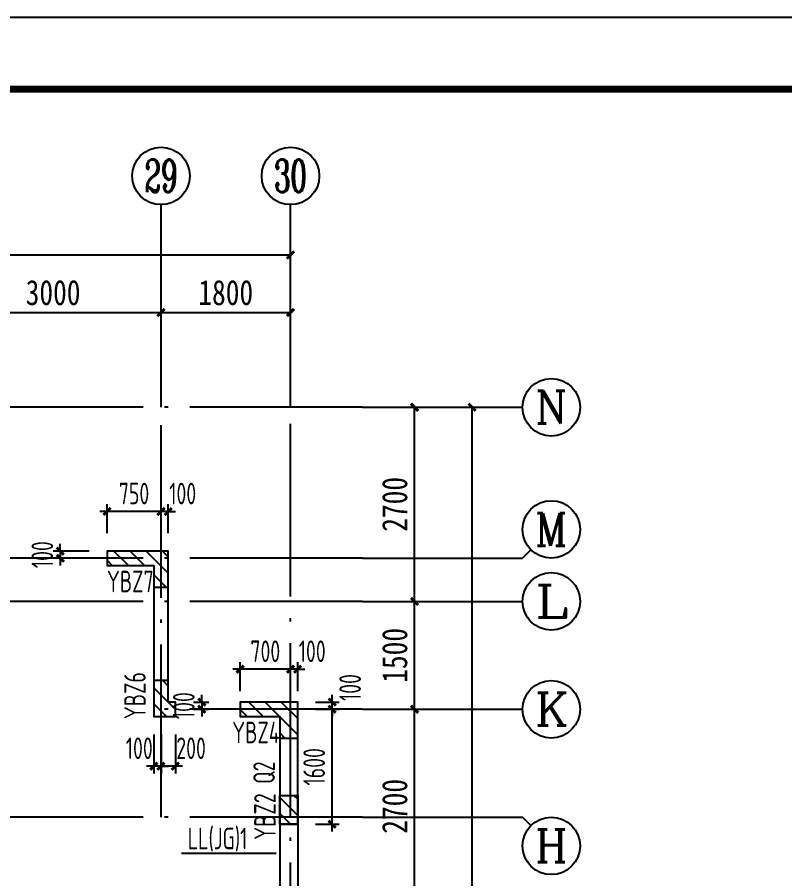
# Model space of a CAD drawing. Extents: x -144902 to 588294, y -160863 to 65494.
# Drawn here: x 22621 to 33291, y -27772 to -15791 of the extents above; entities that cross this region are included whole.
import ezdxf
from ezdxf.enums import TextEntityAlignment as Align

# ---------------------------------------------------------------- set-up
doc = ezdxf.new("R2010")
doc.units = 0
doc.header["$LTSCALE"] = 100
doc.linetypes.add('ACAD_ISO04W100', pattern=[30.5, 24, -3, 0.5, -3])
doc.layers.get('0').update_dxf_attribs({"linetype": 'CONTINUOUS'})
doc.layers.get('Defpoints').update_dxf_attribs({"linetype": 'CONTINUOUS'})
for name, color, linetype in [('1508', 2, 'CONTINUOUS'), ('AXIS', 3, 'CONTINUOUS'), ('AXIS_TEXT', 7, 'CONTINUOUS'), ('colu', 255, 'CONTINUOUS'), ('DIM', 3, 'CONTINUOUS'), ('DOTE', 253, 'ACAD_ISO04W100'), ('hatch1', 253, 'CONTINUOUS'), ('TEXT', 7, 'CONTINUOUS'), ('tk', 7, 'CONTINUOUS'), ('剪力墙开洞', 170, 'CONTINUOUS'), ('剪力墙身标注', 7, 'CONTINUOUS'), ('砼墙', 3, 'CONTINUOUS'), ('门', 174, 'CONTINUOUS')]:
    doc.layers.add(name, color=color, linetype=linetype)
doc.styles.add('_HZTXT', font='complex.shx', dxfattribs={"width": 0.7, "bigfont": 'tssdchn.shx'})
doc.styles.add('COMPLEX', font='COMPLEX')
doc.styles.add('DIM_FONT', font='SIMHEI.TTF', dxfattribs={"width": 0.8})
doc.styles.get("Standard").update_dxf_attribs({"font": 'tssdeng.shx', "width": 0.7, "bigfont": 'tssdchn.shx'})
doc.styles.add('TSSD_Dimension', font='Tssdeng.shx', dxfattribs={"width": 0.7, "bigfont": 'tssdchn.shx'})
doc.dimstyles.new('_TCH_ARCH&&100', dxfattribs={"dimtxt": 350, "dimasz": 100, "dimexe": 250, "dimexo": 300, "dimgap": 100, "dimtad": 1, "dimdec": 0, "dimzin": 0, "dimdsep": 46, "dimtxsty": 'DIM_FONT', "dimblk": 'ARCHTICK', "dimcen": 0.09, "dimclrt": 7, "dimazin": 2, "dimtfac": 1, "dimtdec": 0, "dimtix": 1, "dimtmove": 2, "dimatfit": 3, "dimfxl": 1, "dimtolj": 1, "dimtzin": 0, "dimarcsym": 0})
doc.dimstyles.new('TSSD_100_100', dxfattribs={"dimtxt": 300, "dimasz": 100, "dimexe": 100, "dimexo": 250, "dimgap": 100, "dimtad": 1, "dimdec": 0, "dimzin": 0, "dimdsep": 46, "dimtxsty": 'TSSD_Dimension', "dimblk": 'ARCHTICK', "dimcen": 0, "dimdle": 100, "dimclrt": 7, "dimadec": 0, "dimazin": 0, "dimtfac": 1, "dimtdec": 0, "dimtix": 1, "dimtmove": 2, "dimatfit": 3, "dimfxl": 1, "dimtolj": 1, "dimtzin": 0, "dimarcsym": 0})
pattern_1 = [(135, (18956.95, -13940.44), (112.2532, 112.2532), [])]

# ---------------------------------------------------------------- blocks, each defined once
blk = doc.blocks.new('A1tk')
at = {"layer": 'tk', "color": 5}
blk.add_lwpolyline([(0, 0), (0, 59400), (84100, 59400), (84100, 0)], close=True, dxfattribs=at)
at = {"layer": 'tk', "const_width": 100}
blk.add_lwpolyline([(2500, 1000), (83100, 1000), (83100, 58400), (2500, 58400)], close=True, dxfattribs=at)
blk = doc.blocks.new('_ArchTick')
at = {"color": 0, "linetype": 'ByBlock', "const_width": 0.4}
blk.add_lwpolyline([(-0.5, -0.5), (0.5, 0.5)], dxfattribs=at)
blk = doc.blocks.new('*D789')
at = {"layer": 'Defpoints', "color": 0}
for p in [(26420, -24858), (26420, -25415), (26520, -25415)]:
    blk.add_point(p, dxfattribs=at)
at = {"layer": 'DIM', "color": 0, "lineweight": -2}
for p, q in [((26420, -25165), (26420, -24758)), ((26520, -25165), (26520, -24758)), ((26420, -24858), (26320, -24858)), ((26520, -24858), (26420, -24858)), ((26520, -24858), (26620, -24858))]:
    blk.add_line(p, q, dxfattribs=at)
at = {"layer": 'DIM', "color": 0, "lineweight": -2, "xscale": 100, "yscale": 100, "zscale": 100}
blk.add_blockref('_ArchTick', (26420, -24858), dxfattribs=at)
at = {"layer": 'DIM', "color": 0, "lineweight": -2, "xscale": 100, "yscale": 100, "zscale": 100, "rotation": 180}
blk.add_blockref('_ArchTick', (26520, -24858), dxfattribs=at)
at = {"layer": 'DIM', "color": 7, "insert": (26722, -24608), "char_height": 300, "attachment_point": 5, "style": 'TSSD_Dimension'}
blk.add_mtext('\\A1;100', dxfattribs=at)
blk = doc.blocks.new('*D790')
at = {"layer": 'Defpoints', "color": 0}
for p in [(25720, -24858), (25720, -25415), (26420, -25415)]:
    blk.add_point(p, dxfattribs=at)
at = {"layer": 'DIM', "color": 0, "lineweight": -2}
for p, q in [((25720, -25165), (25720, -24758)), ((26420, -25165), (26420, -24758)), ((26520, -24858), (25620, -24858))]:
    blk.add_line(p, q, dxfattribs=at)
at = {"layer": 'DIM', "color": 0, "lineweight": -2, "xscale": 100, "yscale": 100, "zscale": 100, "rotation": 180}
blk.add_blockref('_ArchTick', (25720, -24858), dxfattribs=at)
at = {"layer": 'DIM', "color": 0, "lineweight": -2, "xscale": 100, "yscale": 100, "zscale": 100}
blk.add_blockref('_ArchTick', (26420, -24858), dxfattribs=at)
at = {"layer": 'DIM', "color": 7, "insert": (26070, -24608), "char_height": 300, "attachment_point": 5, "style": 'TSSD_Dimension'}
blk.add_mtext('\\A1;700', dxfattribs=at)
blk = doc.blocks.new('*D791')
at = {"layer": 'Defpoints', "color": 0}
for p in [(26520, -25415), (26999, -25415), (26520, -27015)]:
    blk.add_point(p, dxfattribs=at)
at = {"layer": 'DIM', "color": 0, "lineweight": -2}
for p, q in [((26999, -27115), (26999, -25315)), ((26770, -25415), (27099, -25415)), ((26770, -27015), (27099, -27015))]:
    blk.add_line(p, q, dxfattribs=at)
at = {"layer": 'DIM', "color": 0, "lineweight": -2, "xscale": 100, "yscale": 100, "zscale": 100}
for p, rotation in [((26999, -25415), 90), ((26999, -27015), 270)]:
    blk.add_blockref('_ArchTick', p, dxfattribs=dict(at, rotation=rotation))
at = {"layer": 'DIM', "color": 7, "insert": (26749, -26215), "char_height": 300, "attachment_point": 5, "rotation": 90, "style": 'TSSD_Dimension'}
blk.add_mtext('\\A1;1600', dxfattribs=at)
blk = doc.blocks.new('*D792')
at = {"layer": 'Defpoints', "color": 0}
for p in [(26520, -25315), (26999, -25315), (26520, -25415)]:
    blk.add_point(p, dxfattribs=at)
at = {"layer": 'DIM', "color": 0, "lineweight": -2}
for p, q in [((26999, -25315), (26999, -25215)), ((26770, -25315), (27099, -25315)), ((26999, -25415), (26999, -25315)), ((26770, -25415), (27099, -25415)), ((26999, -25415), (26999, -25515))]:
    blk.add_line(p, q, dxfattribs=at)
at = {"layer": 'DIM', "color": 0, "lineweight": -2, "xscale": 100, "yscale": 100, "zscale": 100}
for p, rotation in [((26999, -25315), 270), ((26999, -25415), 90)]:
    blk.add_blockref('_ArchTick', p, dxfattribs=dict(at, rotation=rotation))
at = {"layer": 'DIM', "color": 7, "insert": (27249, -25113), "char_height": 300, "attachment_point": 5, "rotation": 90, "style": 'TSSD_Dimension'}
blk.add_mtext('\\A1;100', dxfattribs=at)
blk = doc.blocks.new('*D803')
at = {"layer": 'Defpoints', "color": 0}
for p in [(24620, -25515), (24820, -25515), (24620, -26207)]:
    blk.add_point(p, dxfattribs=at)
at = {"layer": 'DIM', "color": 0, "lineweight": -2}
for p, q in [((24620, -25765), (24620, -26307)), ((24820, -25765), (24820, -26307)), ((24920, -26207), (24520, -26207))]:
    blk.add_line(p, q, dxfattribs=at)
at = {"layer": 'DIM', "color": 0, "lineweight": -2, "xscale": 100, "yscale": 100, "zscale": 100, "rotation": 180}
blk.add_blockref('_ArchTick', (24620, -26207), dxfattribs=at)
at = {"layer": 'DIM', "color": 0, "lineweight": -2, "xscale": 100, "yscale": 100, "zscale": 100}
blk.add_blockref('_ArchTick', (24820, -26207), dxfattribs=at)
at = {"layer": 'DIM', "color": 7, "insert": (25038, -25957), "char_height": 300, "attachment_point": 5, "style": 'TSSD_Dimension'}
blk.add_mtext('\\A1;200', dxfattribs=at)
blk = doc.blocks.new('*D804')
at = {"layer": 'Defpoints', "color": 0}
for p in [(24520, -25515), (24620, -25515), (24520, -26207)]:
    blk.add_point(p, dxfattribs=at)
at = {"layer": 'DIM', "color": 0, "lineweight": -2}
for p, q in [((24520, -25765), (24520, -26307)), ((24620, -25765), (24620, -26307)), ((24520, -26207), (24420, -26207)), ((24620, -26207), (24520, -26207)), ((24620, -26207), (24720, -26207))]:
    blk.add_line(p, q, dxfattribs=at)
at = {"layer": 'DIM', "color": 0, "lineweight": -2, "xscale": 100, "yscale": 100, "zscale": 100}
blk.add_blockref('_ArchTick', (24520, -26207), dxfattribs=at)
at = {"layer": 'DIM', "color": 0, "lineweight": -2, "xscale": 100, "yscale": 100, "zscale": 100, "rotation": 180}
blk.add_blockref('_ArchTick', (24620, -26207), dxfattribs=at)
at = {"layer": 'DIM', "color": 7, "insert": (24318, -25957), "char_height": 300, "attachment_point": 5, "style": 'TSSD_Dimension'}
blk.add_mtext('\\A1;100', dxfattribs=at)
blk = doc.blocks.new('*D805')
at = {"layer": 'Defpoints', "color": 0}
for p in [(24620, -22665), (24620, -23215), (24720, -23215)]:
    blk.add_point(p, dxfattribs=at)
at = {"layer": 'DIM', "color": 0, "lineweight": -2}
for p, q in [((24620, -22965), (24620, -22565)), ((24720, -22965), (24720, -22565)), ((24620, -22665), (24520, -22665)), ((24720, -22665), (24620, -22665)), ((24720, -22665), (24820, -22665))]:
    blk.add_line(p, q, dxfattribs=at)
at = {"layer": 'DIM', "color": 0, "lineweight": -2, "xscale": 100, "yscale": 100, "zscale": 100}
blk.add_blockref('_ArchTick', (24620, -22665), dxfattribs=at)
at = {"layer": 'DIM', "color": 0, "lineweight": -2, "xscale": 100, "yscale": 100, "zscale": 100, "rotation": 180}
blk.add_blockref('_ArchTick', (24720, -22665), dxfattribs=at)
at = {"layer": 'DIM', "color": 7, "insert": (24922, -22415), "char_height": 300, "attachment_point": 5, "style": 'TSSD_Dimension'}
blk.add_mtext('\\A1;100', dxfattribs=at)
blk = doc.blocks.new('*D806')
at = {"layer": 'Defpoints', "color": 0}
for p in [(23870, -22665), (23870, -23215), (24620, -23215)]:
    blk.add_point(p, dxfattribs=at)
at = {"layer": 'DIM', "color": 0, "lineweight": -2}
for p, q in [((23870, -22965), (23870, -22565)), ((24620, -22965), (24620, -22565)), ((24720, -22665), (23770, -22665))]:
    blk.add_line(p, q, dxfattribs=at)
at = {"layer": 'DIM', "color": 0, "lineweight": -2, "xscale": 100, "yscale": 100, "zscale": 100, "rotation": 180}
blk.add_blockref('_ArchTick', (23870, -22665), dxfattribs=at)
at = {"layer": 'DIM', "color": 0, "lineweight": -2, "xscale": 100, "yscale": 100, "zscale": 100}
blk.add_blockref('_ArchTick', (24620, -22665), dxfattribs=at)
at = {"layer": 'DIM', "color": 7, "insert": (24245, -22415), "char_height": 300, "attachment_point": 5, "style": 'TSSD_Dimension'}
blk.add_mtext('\\A1;750', dxfattribs=at)
blk = doc.blocks.new('*D807')
at = {"layer": 'Defpoints', "color": 0}
for p in [(23870, -23215), (23220, -23315), (23870, -23315)]:
    blk.add_point(p, dxfattribs=at)
at = {"layer": 'DIM', "color": 0, "lineweight": -2}
for p, q in [((23220, -23215), (23220, -23115)), ((23620, -23215), (23120, -23215)), ((23220, -23215), (23220, -23315)), ((23620, -23315), (23120, -23315)), ((23220, -23315), (23220, -23415))]:
    blk.add_line(p, q, dxfattribs=at)
at = {"layer": 'DIM', "color": 0, "lineweight": -2, "xscale": 100, "yscale": 100, "zscale": 100}
for p, rotation in [((23220, -23215), 270), ((23220, -23315), 90)]:
    blk.add_blockref('_ArchTick', p, dxfattribs=dict(at, rotation=rotation))
at = {"layer": 'DIM', "color": 7, "insert": (22970, -23265), "char_height": 300, "attachment_point": 5, "rotation": 90, "style": 'TSSD_Dimension'}
blk.add_mtext('\\A1;100', dxfattribs=at)
blk = doc.blocks.new('*D808')
at = {"layer": 'Defpoints', "color": 0}
for p in [(24820, -25315), (24820, -25415), (25187, -25415)]:
    blk.add_point(p, dxfattribs=at)
at = {"layer": 'DIM', "color": 0, "lineweight": -2}
for p, q in [((25187, -25315), (25187, -25215)), ((25070, -25315), (25287, -25315)), ((25187, -25315), (25187, -25415)), ((25070, -25415), (25287, -25415)), ((25187, -25415), (25187, -25515))]:
    blk.add_line(p, q, dxfattribs=at)
at = {"layer": 'DIM', "color": 0, "lineweight": -2, "xscale": 100, "yscale": 100, "zscale": 100}
for p, rotation in [((25187, -25315), 270), ((25187, -25415), 90)]:
    blk.add_blockref('_ArchTick', p, dxfattribs=dict(at, rotation=rotation))
at = {"layer": 'DIM', "color": 7, "insert": (24937, -25365), "char_height": 300, "attachment_point": 5, "rotation": 90, "style": 'TSSD_Dimension'}
blk.add_mtext('\\A1;100', dxfattribs=at)
blk = doc.blocks.new('*D923')
at = {"layer": 'AXIS', "color": 0, "lineweight": -2}
for p, q in [((27720, -25415), (28395, -25415)), ((28145, -28115), (28145, -25415)), ((27720, -28115), (28395, -28115))]:
    blk.add_line(p, q, dxfattribs=at)
at = {"layer": 'Defpoints', "color": 0}
for p in [(27420, -25415), (28145, -25415), (27420, -28115)]:
    blk.add_point(p, dxfattribs=at)
at = {"layer": 'AXIS', "color": 0, "lineweight": -2, "xscale": 100, "yscale": 100, "zscale": 100}
for p, rotation in [((28145, -25415), 90), ((28145, -28115), 270)]:
    blk.add_blockref('_ArchTick', p, dxfattribs=dict(at, rotation=rotation))
at = {"layer": 'AXIS', "color": 7, "insert": (27870, -26765), "char_height": 350, "attachment_point": 5, "rotation": 90, "style": 'DIM_FONT'}
blk.add_mtext('\\A1;2700', dxfattribs=at)
blk = doc.blocks.new('*D924')
at = {"layer": 'AXIS', "color": 0, "lineweight": -2}
for p, q in [((27720, -23915), (28395, -23915)), ((28145, -25415), (28145, -23915)), ((27720, -25415), (28395, -25415))]:
    blk.add_line(p, q, dxfattribs=at)
at = {"layer": 'Defpoints', "color": 0}
for p in [(27420, -23915), (28145, -23915), (27420, -25415)]:
    blk.add_point(p, dxfattribs=at)
at = {"layer": 'AXIS', "color": 0, "lineweight": -2, "xscale": 100, "yscale": 100, "zscale": 100}
for p, rotation in [((28145, -23915), 90), ((28145, -25415), 270)]:
    blk.add_blockref('_ArchTick', p, dxfattribs=dict(at, rotation=rotation))
at = {"layer": 'AXIS', "color": 7, "insert": (27870, -24665), "char_height": 350, "attachment_point": 5, "rotation": 90, "style": 'DIM_FONT'}
blk.add_mtext('\\A1;1500', dxfattribs=at)
blk = doc.blocks.new('*D925')
at = {"layer": 'AXIS', "color": 0, "lineweight": -2}
for p, q in [((27720, -21215), (28395, -21215)), ((28145, -23915), (28145, -21215)), ((27720, -23915), (28395, -23915))]:
    blk.add_line(p, q, dxfattribs=at)
at = {"layer": 'Defpoints', "color": 0}
for p in [(27420, -21215), (28145, -21215), (27420, -23915)]:
    blk.add_point(p, dxfattribs=at)
at = {"layer": 'AXIS', "color": 0, "lineweight": -2, "xscale": 100, "yscale": 100, "zscale": 100}
for p, rotation in [((28145, -21215), 90), ((28145, -23915), 270)]:
    blk.add_blockref('_ArchTick', p, dxfattribs=dict(at, rotation=rotation))
at = {"layer": 'AXIS', "color": 7, "insert": (27870, -22565), "char_height": 350, "attachment_point": 5, "rotation": 90, "style": 'DIM_FONT'}
blk.add_mtext('\\A1;2700', dxfattribs=at)
blk = doc.blocks.new('*D926')
at = {"layer": 'AXIS', "color": 0, "lineweight": -2}
for p, q in [((27720, -21215), (29195, -21215)), ((28945, -38615), (28945, -21215)), ((27720, -38615), (29195, -38615))]:
    blk.add_line(p, q, dxfattribs=at)
at = {"layer": 'Defpoints', "color": 0}
for p in [(27420, -21215), (28945, -21215), (27420, -38615, 0)]:
    blk.add_point(p, dxfattribs=at)
at = {"layer": 'AXIS', "color": 0, "lineweight": -2, "xscale": 100, "yscale": 100, "zscale": 100}
for p, rotation in [((28945, -21215), 90), ((28945, -38615), 270)]:
    blk.add_blockref('_ArchTick', p, dxfattribs=dict(at, rotation=rotation))
at = {"layer": 'AXIS', "color": 7, "insert": (28670, -29915), "char_height": 350, "attachment_point": 5, "rotation": 90, "style": 'DIM_FONT'}
blk.add_mtext('\\A1;17400', dxfattribs=at)
blk = doc.blocks.new('*D927')
at = {"layer": 'AXIS', "color": 0, "lineweight": -2}
for p, q in [((24620, -20915), (24620, -19647)), ((26420, -20915), (26420, -19647)), ((24620, -19897), (26420, -19897))]:
    blk.add_line(p, q, dxfattribs=at)
at = {"layer": 'Defpoints', "color": 0}
for p in [(26420, -19897), (24620, -21215), (26420, -21215)]:
    blk.add_point(p, dxfattribs=at)
at = {"layer": 'AXIS', "color": 0, "lineweight": -2, "xscale": 100, "yscale": 100, "zscale": 100, "rotation": 180}
blk.add_blockref('_ArchTick', (24620, -19897), dxfattribs=at)
at = {"layer": 'AXIS', "color": 0, "lineweight": -2, "xscale": 100, "yscale": 100, "zscale": 100}
blk.add_blockref('_ArchTick', (26420, -19897), dxfattribs=at)
at = {"layer": 'AXIS', "color": 7, "insert": (25520, -19622), "char_height": 350, "attachment_point": 5, "style": 'DIM_FONT'}
blk.add_mtext('\\A1;1800', dxfattribs=at)
blk = doc.blocks.new('*D928')
at = {"layer": 'AXIS', "color": 0, "lineweight": -2}
for p, q in [((21620, -20915), (21620, -19647)), ((24620, -20915), (24620, -19647)), ((21620, -19897), (24620, -19897))]:
    blk.add_line(p, q, dxfattribs=at)
at = {"layer": 'Defpoints', "color": 0}
for p in [(24620, -19897), (21620, -21215), (24620, -21215)]:
    blk.add_point(p, dxfattribs=at)
at = {"layer": 'AXIS', "color": 0, "lineweight": -2, "xscale": 100, "yscale": 100, "zscale": 100, "rotation": 180}
blk.add_blockref('_ArchTick', (21620, -19897), dxfattribs=at)
at = {"layer": 'AXIS', "color": 0, "lineweight": -2, "xscale": 100, "yscale": 100, "zscale": 100}
blk.add_blockref('_ArchTick', (24620, -19897), dxfattribs=at)
at = {"layer": 'AXIS', "color": 7, "insert": (23120, -19622), "char_height": 350, "attachment_point": 5, "style": 'DIM_FONT'}
blk.add_mtext('\\A1;3000', dxfattribs=at)
blk = doc.blocks.new('*D945')
at = {"layer": 'AXIS', "color": 0, "lineweight": -2}
for p, q in [((-12680, -20915), (-12680, -18847)), ((26420, -20915), (26420, -18847)), ((-12680, -19097), (26420, -19097))]:
    blk.add_line(p, q, dxfattribs=at)
at = {"layer": 'Defpoints', "color": 0}
for p in [(26420, -19097), (-12680, -21215), (26420, -21215)]:
    blk.add_point(p, dxfattribs=at)
at = {"layer": 'AXIS', "color": 0, "lineweight": -2, "xscale": 100, "yscale": 100, "zscale": 100, "rotation": 180}
blk.add_blockref('_ArchTick', (-12680, -19097), dxfattribs=at)
at = {"layer": 'AXIS', "color": 0, "lineweight": -2, "xscale": 100, "yscale": 100, "zscale": 100}
blk.add_blockref('_ArchTick', (26420, -19097), dxfattribs=at)
at = {"layer": 'AXIS', "color": 7, "insert": (6870, -18822), "char_height": 350, "attachment_point": 5, "style": 'DIM_FONT'}
blk.add_mtext('\\A1;39100', dxfattribs=at)
blk = doc.blocks.new('_AXISO')
blk.add_circle((0, 0), 0.5)
at = {"layer": 'AXIS_TEXT', "style": 'COMPLEX', "width": 1.041667}
blk.add_attdef('A', text='', height=0.56, dxfattribs=at).set_placement((-0.25, -0.28), (0.25, -0.28), align=Align.FIT)

msp = doc.modelspace()

# ---------------------------------------------------------------- hatches: boundary and pattern name
at = {"layer": 'hatch1'}
h = msp.add_hatch(dxfattribs=at)
h.set_pattern_fill('ANSI31', color=256, scale=50, style=0)
h.set_pattern_definition(pattern_1)
h.paths.add_polyline_path([(24520.107, -23414.757), (24520.107, -23714.757), (24720.107, -23714.757), (24720.107, -23214.757), (23870.107, -23214.757), (23870.107, -23414.757)])
h = msp.add_hatch(dxfattribs=at)
h.set_pattern_fill('ANSI31', color=256, scale=50, style=0)
h.set_pattern_definition(pattern_1)
h.paths.add_polyline_path([(24720.107, -25314.757), (24720.107, -25014.757), (24520.107, -25014.757), (24520.107, -25514.757), (24820.107, -25514.757), (24820.107, -25314.757)])
h = msp.add_hatch(dxfattribs=at)
h.set_pattern_fill('ANSI31', color=256, scale=50, style=0)
h.set_pattern_definition(pattern_1)
h.paths.add_polyline_path([(26270.107, -25514.757), (26270.107, -25814.757), (26520.107, -25814.757), (26520.107, -25314.757), (25720.107, -25314.757), (25720.107, -25514.757)])
h = msp.add_hatch(dxfattribs=at)
h.set_pattern_fill('ANSI31', color=256, scale=50, style=0)
h.set_pattern_definition(pattern_1)
h.paths.add_polyline_path([(26520.107, -26614.746), (26520.107, -27014.746), (26270.107, -27014.746), (26270.107, -26614.746)])

# ---------------------------------------------------------------- linework, layer by layer
at = {"layer": 'AXIS'}
for p, q in [((24620.107, -21214.757), (24620.107, -18397.104, 0)), ((26420.107, -21214.757), (26420.107, -18397.104, 0)), ((27420.107, -21214.757, 0), (29645.107, -21214.757, 0)), ((29762.264, -23197.6, 0), (29645.107, -23314.757, 0)), ((27420.107, -23314.757, 0), (29645.107, -23314.757, 0)), ((27420.107, -23914.757, 0), (29645.107, -23914.757, 0)), ((27420.107, -25414.757, 0), (29645.107, -25414.757, 0)), ((27420.107, -26914.757, 0), (29645.107, -26914.757, 0)), ((29762.264, -27031.914, 0), (29645.107, -26914.757, 0))]:
    msp.add_line(p, q, dxfattribs=at)
at = {"layer": 'colu', "color": 1, "elevation": 0}
for points in [[(24520.107, -23414.757), (24520.107, -23714.757), (24720.107, -23714.757), (24720.107, -23214.757), (23870.107, -23214.757), (23870.107, -23414.757), (24520.107, -23414.757)], [(24720.107, -25314.757), (24720.107, -25014.757), (24520.107, -25014.757), (24520.107, -25514.757), (24820.107, -25514.757), (24820.107, -25314.757), (24720.107, -25314.757)], [(26270.107, -25514.757), (26270.107, -25814.757), (26520.107, -25814.757), (26520.107, -25314.757), (25720.107, -25314.757), (25720.107, -25514.757), (26270.107, -25514.757)], [(26520.107, -26614.746), (26520.107, -27014.746), (26270.107, -27014.746), (26270.107, -26614.746), (26520.107, -26614.746)]]:
    msp.add_lwpolyline(points, dxfattribs=at)
at = {"layer": 'DOTE'}
for p, q in [((24620.107, -26914.757), (24620.107, -20214.757)), ((26420.107, -39096.366), (26420.107, -20214.757)), ((27420.107, -21214.757), (-13679.893, -21214.757)), ((27420.107, -23314.757), (-13679.893, -23314.757)), ((27420.107, -23914.757), (-8079.893, -23914.757)), ((27420.107, -25414.757), (24620.107, -25414.757)), ((27420.107, -26914.757), (-1979.893, -26914.757))]:
    msp.add_line(p, q, dxfattribs=at)
at = {"layer": '剪力墙开洞'}
msp.add_line((24903.689, -27417.885, 0), (26220.1, -27417.887, 0), dxfattribs=at)
at = {"layer": '砼墙', "elevation": 0}
for points in [[(24520.107, -23414.757), (24520.107, -25514.757), (24820.107, -25514.757), (24820.107, -25314.757), (24720.107, -25314.757), (24720.107, -23214.757), (23870.107, -23214.757), (23870.107, -23414.757)], [(26270.107, -27014.746), (26520.107, -27014.746), (26520.107, -25314.757), (25720.107, -25314.757), (25720.107, -25514.757), (26270.107, -25514.757)]]:
    msp.add_lwpolyline(points, close=True, dxfattribs=at)
at = {"layer": '门'}
for p, q in [((26270.107, -27014.746, 0), (26270.107, -28015.151, 0)), ((26520.107, -27014.746), (26520.107, -28014.746))]:
    msp.add_line(p, q, dxfattribs=at)

# ---------------------------------------------------------------- block references
at = {"layer": '1508'}
msp.add_blockref('A1tk', (-20399.668, -75190.729), dxfattribs=at)
at = {"layer": 'AXIS'}
ref = msp.add_blockref('_AXISO', (24620.107, -17997.104, 0), dxfattribs=dict(at, xscale=800, yscale=800, zscale=800))
ref.add_attrib('A', '29', dxfattribs={"layer": 'AXIS_TEXT', "height": 452.5483, "style": '_HZTXT', "width": 0.617647}).set_placement((24393.833, -18223.378, 0), (24846.381, -18223.378, 0), align=Align.FIT)
ref = msp.add_blockref('_AXISO', (26420.107, -17997.104, 0), dxfattribs=dict(at, xscale=800, yscale=800, zscale=800))
ref.add_attrib('A', '30', dxfattribs={"layer": 'AXIS_TEXT', "height": 452.5483, "style": '_HZTXT', "width": 0.636364}).set_placement((26193.833, -18223.378, 0), (26646.381, -18223.378, 0), align=Align.FIT)
ref = msp.add_blockref('_AXISO', (30045.107, -21214.757, 0), dxfattribs=dict(at, xscale=800, yscale=800, zscale=800))
ref.add_attrib('A', 'N', dxfattribs={"layer": 'AXIS_TEXT', "height": 452.548, "style": '_HZTXT', "width": 1.105263}).set_placement((29818.833, -21441.031, 0), (30271.381, -21441.031, 0), align=Align.FIT)
ref = msp.add_blockref('_AXISO', (30045.107, -22914.757, 0), dxfattribs=dict(at, xscale=800, yscale=800, zscale=800))
ref.add_attrib('A', 'M', dxfattribs={"layer": 'AXIS_TEXT', "height": 452.548, "style": '_HZTXT'}).set_placement((29818.833, -23141.031, 0), (30271.381, -23141.031, 0), align=Align.FIT)
ref = msp.add_blockref('_AXISO', (30045.107, -23914.757, 0), dxfattribs=dict(at, xscale=800, yscale=800, zscale=800))
ref.add_attrib('A', 'L', dxfattribs={"layer": 'AXIS_TEXT', "height": 452.548, "style": '_HZTXT', "width": 1.4}).set_placement((29818.833, -24141.031, 0), (30271.381, -24141.031, 0), align=Align.FIT)
ref = msp.add_blockref('_AXISO', (30045.107, -25414.757, 0), dxfattribs=dict(at, xscale=800, yscale=800, zscale=800))
ref.add_attrib('A', 'K', dxfattribs={"layer": 'AXIS_TEXT', "height": 452.548, "style": '_HZTXT', "width": 1.105263}).set_placement((29818.833, -25641.031, 0), (30271.381, -25641.031, 0), align=Align.FIT)
ref = msp.add_blockref('_AXISO', (30045.107, -27314.757, 0), dxfattribs=dict(at, xscale=800, yscale=800, zscale=800))
ref.add_attrib('A', 'H', dxfattribs={"layer": 'AXIS_TEXT', "height": 452.548, "style": '_HZTXT', "width": 1.05}).set_placement((29818.833, -27541.031, 0), (30271.381, -27541.031, 0), align=Align.FIT)

# ---------------------------------------------------------------- texts
at = {"layer": 'TEXT', "color": 200, "width": 0.7}
for s, p in [('YBZ7', (23868.214, -23788.19)), ('YBZ4', (25610.137, -25888.19))]:
    msp.add_text(s, height=300, dxfattribs=at).set_placement(p)
for s, p in [('YBZ6', (24407.915, -25553.02)), ('YBZ2', (26214.708, -27230.984))]:
    msp.add_text(s, height=300, rotation=90, dxfattribs=at).set_placement(p)
at = {"layer": '剪力墙开洞', "width": 0.7}
msp.add_text('LL(JG)1', height=300, dxfattribs=at).set_placement((24991.295, -27362.305, 0))
at = {"layer": '剪力墙身标注', "color": 3, "width": 0.7}
msp.add_text('Q2', height=300, rotation=90, dxfattribs=at).set_placement((26203.006, -26452.806))

# ---------------------------------------------------------------- dimensions: what is measured, and where the dimension line sits
at = {"layer": 'AXIS'}
for p1, p2, distance, picture, middle in [((-12679.893, -21214.757), (26420.107, -21214.757), 2117.653, '*D945', (6870.107, -18822.104)), ((21620.107, -21214.757), (24620.107, -21214.757), 1317.653, '*D928', (23120.107, -19622.104)), ((24620.107, -21214.757), (26420.107, -21214.757), 1317.653, '*D927', (25520.107, -19622.104)), ((27420.107, -23914.757, 0), (27420.107, -21214.757, 0), -725, '*D925', (27870.107, -22564.757, 0)), ((27420.107, -38614.757), (27420.107, -21214.757, 0), -1525, '*D926', (28670.107, -29914.757, 0)), ((27420.107, -25414.757, 0), (27420.107, -23914.757, 0), -725, '*D924', (27870.107, -24664.757, 0)), ((27420.107, -28114.757, 0), (27420.107, -25414.757, 0), -725, '*D923', (27870.107, -26764.757, 0))]:
    dim = msp.add_aligned_dim(p1=p1, p2=p2, distance=distance, dimstyle='_TCH_ARCH&&100', dxfattribs=at)
    dim.commit()
    dim.dimension.update_dxf_attribs({"geometry": picture, "text_midpoint": middle})
at = {"layer": 'DIM'}
for base, p1, p2, angle, picture, middle in [((23870.107, -22664.72), (24620.107, -23214.757), (23870.107, -23214.757), 180, '*D806', (24245.107, -22414.72)), ((23219.653, -23314.757), (23870.107, -23214.757), (23870.107, -23314.757), 90, '*D807', (22969.653, -23264.757)), ((25186.522, -25414.757), (24820.107, -25314.757), (24820.107, -25414.757), 90, '*D808', (24936.522, -25364.757))]:
    dim = msp.add_linear_dim(base=base, p1=p1, p2=p2, angle=angle, dimstyle='TSSD_100_100', dxfattribs=at)
    dim.commit()
    dim.dimension.update_dxf_attribs({"geometry": picture, "text_midpoint": middle})
for base, p1, p2, angle, picture, middle, dimtype in [((24620.107, -22664.72), (24720.107, -23214.757), (24620.107, -23214.757), 180, '*D805', (24922.03, -22414.72), 160), ((26420.107, -24857.529), (26520.107, -25414.757), (26420.107, -25414.757), 180, '*D789', (26722.03, -24607.529), 161), ((26999.39, -25314.757), (26520.107, -25414.757), (26520.107, -25314.757), 90, '*D792', (27249.39, -25112.834), 161), ((24520.107, -26207.099), (24620.107, -25514.757), (24520.107, -25514.757), 180, '*D804', (24318.184, -25957.099), 160), ((24620.107, -26207.099), (24820.107, -25514.757), (24620.107, -25514.757), 180, '*D803', (25038.184, -25957.099), 160)]:
    dim = msp.add_linear_dim(base=base, p1=p1, p2=p2, angle=angle, dimstyle='TSSD_100_100', dxfattribs=at)
    dim.commit()
    dim.dimension.update_dxf_attribs({"geometry": picture, "text_midpoint": middle, "dimtype": dimtype})
for p1, p2, distance, picture, middle in [((26420.107, -25414.757), (25720.107, -25414.757), -557.228, '*D790', (26070.107, -24607.529)), ((26520.107, -27014.746), (26520.107, -25414.757), -479.283, '*D791', (26749.39, -26214.752))]:
    dim = msp.add_aligned_dim(p1=p1, p2=p2, distance=distance, dimstyle='TSSD_100_100', dxfattribs=at)
    dim.commit()
    dim.dimension.update_dxf_attribs({"geometry": picture, "text_midpoint": middle})

doc.saveas('drawing.dxf')
